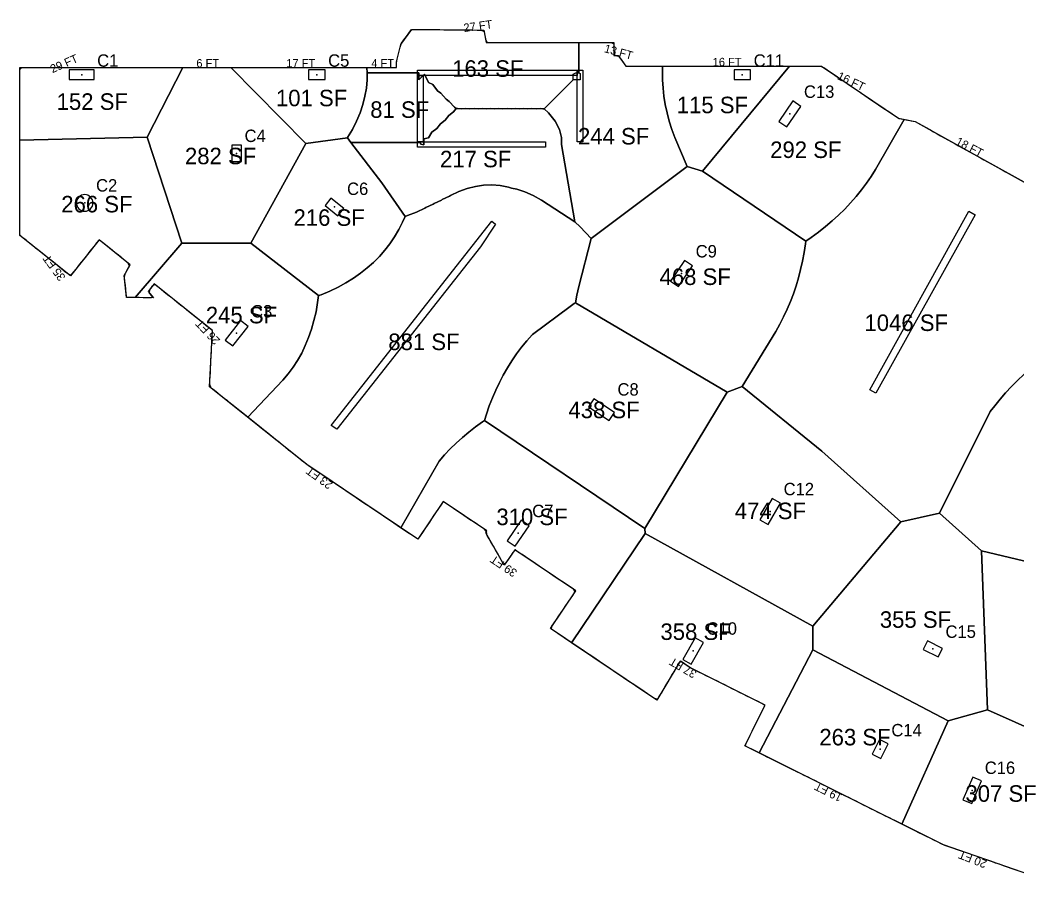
# Model space of a CAD drawing. Header units: metres. Extents: x 3272 to 9634, y 5311 to 56288.
# Drawn here: x 3292 to 4740, y 38369 to 39634 of the extents above; entities that cross this region are included whole.
import ezdxf
from ezdxf.enums import TextEntityAlignment as Align

# ---------------------------------------------------------------- set-up
doc = ezdxf.new("R2010")
doc.units = ezdxf.units.M
for name, color, linetype in [('BOUNDARY', 5, 'Continuous'), ('COL-LABEL', 2, 'Continuous'), ('COLS', 2, 'Continuous'), ('FLOOR_4_AREA_LABELS', 3, 'Continuous'), ('FLOOR_4_BOUNDARY', 5, 'Continuous'), ('FLOOR_4_COLUMNS', 7, 'Continuous'), ('FLOOR_4_FASCADE_COLUMNS', 30, 'Continuous'), ('FLOOR_4_FASCADE_WALLS', 4, 'Continuous'), ('FLOOR_4_LARGE_TRIBUTARY', 6, 'Continuous'), ('FLOOR_4_TRIBUTARY_COL_10', 2, 'Continuous'), ('FLOOR_4_TRIBUTARY_COL_11', 2, 'Continuous'), ('FLOOR_4_TRIBUTARY_COL_12', 2, 'Continuous'), ('FLOOR_4_TRIBUTARY_COL_16', 2, 'Continuous'), ('FLOOR_4_TRIBUTARY_COL_23', 2, 'Continuous'), ('FLOOR_4_TRIBUTARY_COL_24', 2, 'Continuous'), ('FLOOR_4_TRIBUTARY_COL_27', 2, 'Continuous'), ('FLOOR_4_TRIBUTARY_COL_32', 2, 'Continuous'), ('FLOOR_4_TRIBUTARY_COL_66', 2, 'Continuous'), ('FLOOR_4_TRIBUTARY_COL_67', 2, 'Continuous'), ('FLOOR_4_TRIBUTARY_COL_68', 2, 'Continuous'), ('FLOOR_4_TRIBUTARY_COL_69', 2, 'Continuous'), ('FLOOR_4_TRIBUTARY_COL_7', 2, 'Continuous'), ('FLOOR_4_TRIBUTARY_COL_8', 2, 'Continuous'), ('FLOOR_4_TRIBUTARY_COL_82', 2, 'Continuous'), ('FLOOR_4_TRIBUTARY_COL_83', 2, 'Continuous'), ('FLOOR_4_TRIBUTARY_COL_84', 2, 'Continuous'), ('FLOOR_4_TRIBUTARY_COL_9', 2, 'Continuous'), ('FLOOR_4_WALL_TRIBUTARY_100', 1, 'Continuous'), ('FLOOR_4_WALL_TRIBUTARY_101', 1, 'Continuous'), ('FLOOR_4_WALL_TRIBUTARY_102', 1, 'Continuous'), ('FLOOR_4_WALL_TRIBUTARY_103', 1, 'Continuous'), ('FLOOR_4_WALL_TRIBUTARY_104', 1, 'Continuous'), ('FLOOR_4_WALL_TRIBUTARY_143', 1, 'Continuous'), ('WALL', 4, 'Continuous')]:
    doc.layers.add(name, color=color, linetype=linetype)

msp = doc.modelspace()

# ---------------------------------------------------------------- linework, layer by layer
at = {"layer": 'BOUNDARY'}
msp.add_lwpolyline([(4826.5, 38369.1), (4633, 38436.1), (4344.6, 38580), (4374.1, 38639.1), (4264.8, 38693.6), (4250.8, 38703.1), (4216.9, 38646.3), (4062.4, 38750.3), (4099.3, 38805.1), (4010.6, 38864.7), (3995.4, 38842.2), (3968.5, 38889.3), (3970.2, 38891.9), (3906.8, 38934.6), (3869.9, 38879.9), (3708.6, 38988.5), (3567.7, 39101.4), (3571.7, 39182.8), (3487.1, 39250.7), (3478.3, 39239.6), (3486.1, 39230.3), (3447.1, 39231.1), (3443.8, 39263.1), (3452.4, 39278.5), (3407.1, 39314.9), (3365.6, 39262.2), (3292.3, 39321), (3292.3, 39565.1), (3373.3, 39565.1), (3839, 39565.1), (3839, 39572.9), (3842.5, 39586.8), (3845.1, 39598.5), (3861, 39620.3), (3966, 39619.2), (3969, 39601.2), (4154.7, 39601.2), (4154.7, 39582.4), (4160.7, 39582.4), (4171.9, 39566.9), (4456.2, 39566.9), (4567.7, 39491.2), (4592, 39486.4), (4848.6, 39343.9)], dxfattribs=at)
at = {"layer": 'COLS'}
for points in [[(3363.9, 39561.5), (3363.9, 39547.5), (3399.9, 39547.5), (3399.9, 39561.5)], [(3735.2, 39547.5), (3735.2, 39561.5), (3711.2, 39561.5), (3711.2, 39547.5)], [(4353, 39547.5), (4353, 39561.5), (4329, 39561.5), (4329, 39547.5)], [(4394.2, 39486.5), (4405.8, 39478.6), (4426, 39508.4), (4414.4, 39516.3)], [(3599.9, 39428.2), (3613.9, 39428.2), (3613.9, 39452.2), (3599.9, 39452.2)], [(3398.3, 39368.3), (3398.1, 39370.6), (3397.4, 39372.9), (3396.3, 39374.9), (3394.8, 39376.8), (3393, 39378.2), (3390.9, 39379.4), (3388.7, 39380), (3386.3, 39380.3), (3384, 39380), (3381.7, 39379.4), (3379.7, 39378.2), (3377.8, 39376.8), (3376.4, 39374.9), (3375.2, 39372.9), (3374.6, 39370.6), (3374.3, 39368.3), (3374.6, 39365.9), (3375.2, 39363.7), (3376.4, 39361.6), (3377.8, 39359.8), (3379.7, 39358.3), (3381.7, 39357.2), (3384, 39356.5), (3386.3, 39356.3), (3388.7, 39356.5), (3390.9, 39357.2), (3393, 39358.3), (3394.8, 39359.8), (3396.3, 39361.6), (3397.4, 39363.7), (3398.1, 39365.9)], [(3754, 39349.4), (3762.7, 39360.4), (3743.8, 39375.3), (3735.2, 39364.3)], [(4237, 39254.8), (4248.6, 39247), (4268.8, 39276.8), (4257.2, 39284.6)], [(3590.2, 39169.2), (3601.2, 39160.6), (3623.4, 39188.9), (3612.4, 39197.5)], [(4147.5, 39052.3), (4155.3, 39063.9), (4125.5, 39084), (4117.6, 39072.4)], [(4366.5, 38908.1), (4378.7, 38901.1), (4396.5, 38932.4), (4384.4, 38939.3)], [(3999.8, 38877.6), (4011.4, 38869.8), (4031.5, 38899.6), (4019.9, 38907.5)], [(4254.6, 38705.5), (4266.8, 38698.6), (4284.6, 38729.8), (4272.4, 38736.8)], [(4625.2, 38709), (4631.5, 38721.5), (4610, 38732.2), (4603.7, 38719.7)], [(4552.9, 38582.9), (4540.4, 38589.2), (4529.7, 38567.7), (4542.2, 38561.5)], [(4661.4, 38501.6), (4674.2, 38496), (4688.5, 38529.1), (4675.6, 38534.6)]]:
    msp.add_lwpolyline(points, close=True, dxfattribs=at)
at = {"layer": 'FLOOR_4_BOUNDARY'}
msp.add_lwpolyline([(4826.5, 38369.1), (4633, 38436.1), (4344.6, 38580), (4374.1, 38639.1), (4264.8, 38693.6), (4250.8, 38703.1), (4216.9, 38646.3), (4062.4, 38750.3), (4099.3, 38805.1), (4010.6, 38864.7), (3995.4, 38842.2), (3968.5, 38889.3), (3970.2, 38891.9), (3906.8, 38934.6), (3869.9, 38879.9), (3708.6, 38988.5), (3567.7, 39101.4), (3571.7, 39182.8), (3487.1, 39250.7), (3478.3, 39239.6), (3486.1, 39230.3), (3447.1, 39231.1), (3443.8, 39263.1), (3452.4, 39278.5), (3407.1, 39314.9), (3365.6, 39262.2), (3292.3, 39321), (3292.3, 39565.1), (3373.3, 39565.1), (3839, 39565.1), (3839, 39565.1), (3839, 39572.9), (3842.5, 39586.8), (3845.1, 39598.5), (3861, 39620.3), (3966, 39619.2), (3969, 39601.2), (4154.7, 39601.2), (4154.7, 39582.4), (4160.7, 39582.4), (4171.9, 39566.9), (4456.2, 39566.9), (4567.7, 39491.2), (4592, 39486.4), (4848.6, 39343.9)], dxfattribs=at)
at = {"layer": 'FLOOR_4_COLUMNS'}
for p in [(3381.9, 39554.5), (3723.2, 39554.5), (4341, 39554.5), (4410.1, 39497.4), (3606.9, 39440.2), (3386.3, 39368.3), (3748.9, 39362.4), (4252.9, 39265.8), (3606.8, 39179), (4136.5, 39068.1), (4381.5, 38920.2), (4015.7, 38888.6), (4269.6, 38717.7), (4617.6, 38720.6), (4541.3, 38575.3), (4674.9, 38515.3)]:
    msp.add_point(p, dxfattribs=at)
at = {"layer": 'FLOOR_4_FASCADE_COLUMNS'}
for points in [[(3292.3, 39459.8), (3292.3, 39465.8), (3292.3, 39471.8), (3292.3, 39477.8), (3292.3, 39483.8), (3292.3, 39489.8), (3292.3, 39495.8), (3292.3, 39501.8), (3292.3, 39507.8), (3292.3, 39513.8), (3292.3, 39519.8), (3292.3, 39525.8), (3292.3, 39531.8), (3292.3, 39537.8), (3292.3, 39543.8), (3292.3, 39549.8), (3292.3, 39555.8), (3292.3, 39561.8), (3294.9, 39565.1), (3300.9, 39565.1), (3306.9, 39565.1), (3312.9, 39565.1), (3318.9, 39565.1), (3324.9, 39565.1), (3330.9, 39565.1), (3336.9, 39565.1), (3342.9, 39565.1), (3348.9, 39565.1), (3354.9, 39565.1), (3360.9, 39565.1), (3366.9, 39565.1), (3372.9, 39565.1), (3378.9, 39565.1), (3384.9, 39565.1), (3390.9, 39565.1), (3396.9, 39565.1), (3402.9, 39565.1), (3408.9, 39565.1), (3414.9, 39565.1), (3420.9, 39565.1), (3426.9, 39565.1), (3432.9, 39565.1), (3438.9, 39565.1), (3444.9, 39565.1), (3450.9, 39565.1), (3456.9, 39565.1), (3462.9, 39565.1), (3468.9, 39565.1), (3474.9, 39565.1), (3480.9, 39565.1), (3486.9, 39565.1), (3492.9, 39565.1), (3498.9, 39565.1), (3504.9, 39565.1), (3510.9, 39565.1), (3516.9, 39565.1), (3522.9, 39565.1), (3528.9, 39565.1)], [(3528.9, 39565.1), (3534.9, 39565.1), (3540.9, 39565.1), (3546.9, 39565.1), (3552.9, 39565.1), (3558.9, 39565.1), (3564.9, 39565.1), (3570.9, 39565.1), (3576.9, 39565.1), (3582.9, 39565.1), (3588.9, 39565.1), (3594.9, 39565.1), (3600.9, 39565.1)], [(3600.9, 39565.1), (3606.9, 39565.1), (3612.9, 39565.1), (3618.9, 39565.1), (3624.9, 39565.1), (3630.9, 39565.1), (3636.9, 39565.1), (3642.9, 39565.1), (3648.9, 39565.1), (3654.9, 39565.1), (3660.9, 39565.1), (3666.9, 39565.1), (3672.9, 39565.1), (3678.9, 39565.1), (3684.9, 39565.1), (3690.9, 39565.1), (3696.9, 39565.1), (3702.9, 39565.1), (3708.9, 39565.1), (3714.9, 39565.1), (3720.9, 39565.1), (3726.9, 39565.1), (3732.9, 39565.1), (3738.9, 39565.1), (3744.9, 39565.1), (3750.9, 39565.1), (3756.9, 39565.1), (3762.9, 39565.1), (3768.9, 39565.1), (3774.9, 39565.1), (3780.9, 39565.1), (3786.9, 39565.1), (3792.9, 39565.1), (3798.9, 39565.1)], [(4226, 39566.9), (4232, 39566.9), (4238, 39566.9), (4244, 39566.9), (4250, 39566.9), (4256, 39566.9), (4262, 39566.9), (4268, 39566.9), (4274, 39566.9), (4280, 39566.9), (4286, 39566.9), (4292, 39566.9), (4298, 39566.9), (4304, 39566.9), (4310, 39566.9), (4316, 39566.9), (4322, 39566.9), (4328, 39566.9), (4334, 39566.9), (4340, 39566.9), (4346, 39566.9), (4352, 39566.9), (4358, 39566.9), (4364, 39566.9), (4370, 39566.9), (4376, 39566.9), (4382, 39566.9), (4388, 39566.9), (4394, 39566.9), (4400, 39566.9), (4406, 39566.9), (4412, 39566.9)], [(4412, 39566.9), (4418, 39566.9), (4424, 39566.9), (4430, 39566.9), (4436, 39566.9), (4442, 39566.9), (4448, 39566.9), (4454, 39566.9), (4459.3, 39564.8), (4464.3, 39561.4), (4469.2, 39558.1), (4474.2, 39554.7), (4479.2, 39551.3), (4484.1, 39547.9), (4489.1, 39544.6), (4494.1, 39541.2), (4499, 39537.8), (4504, 39534.5), (4509, 39531.1), (4513.9, 39527.7), (4518.9, 39524.4), (4523.9, 39521), (4528.8, 39517.6), (4533.8, 39514.3), (4538.8, 39510.9), (4543.7, 39507.5), (4548.7, 39504.1), (4553.6, 39500.8), (4558.6, 39497.4), (4563.6, 39494), (4568.7, 39491), (4574.6, 39489.9)], [(3459.4, 39230.9), (3453.4, 39231), (3447.5, 39231.1), (3446.5, 39236.8), (3445.9, 39242.7), (3445.3, 39248.7), (3444.6, 39254.7), (3444, 39260.6), (3445.5, 39266.2), (3448.4, 39271.4), (3451.3, 39276.6), (3449.4, 39280.9), (3444.7, 39284.7), (3440.1, 39288.4), (3435.4, 39292.2), (3430.7, 39295.9), (3426, 39299.7), (3421.3, 39303.4), (3416.7, 39307.2), (3412, 39310.9), (3407.3, 39314.7), (3403.5, 39310.4), (3399.8, 39305.7), (3396.1, 39301), (3392.4, 39296.2), (3388.7, 39291.5), (3385, 39286.8), (3381.3, 39282.1), (3377.5, 39277.4), (3373.8, 39272.7), (3370.1, 39268), (3366.4, 39263.3), (3361.9, 39265.2), (3357.2, 39268.9), (3352.6, 39272.7), (3347.9, 39276.4), (3343.2, 39280.2), (3338.5, 39284), (3333.8, 39287.7), (3329.2, 39291.5), (3324.5, 39295.2), (3319.8, 39299), (3315.1, 39302.7), (3310.4, 39306.5), (3305.8, 39310.2), (3301.1, 39314), (3296.4, 39317.7), (3292.3, 39321.8), (3292.3, 39327.8), (3292.3, 39333.8), (3292.3, 39339.8), (3292.3, 39345.8), (3292.3, 39351.8), (3292.3, 39357.8), (3292.3, 39363.8), (3292.3, 39369.8), (3292.3, 39375.8), (3292.3, 39381.8), (3292.3, 39387.8), (3292.3, 39393.8), (3292.3, 39399.8), (3292.3, 39405.8), (3292.3, 39411.8), (3292.3, 39417.8), (3292.3, 39423.8), (3292.3, 39429.8), (3292.3, 39435.8), (3292.3, 39441.8), (3292.3, 39447.8), (3292.3, 39453.8), (3292.3, 39459.8)], [(3621.6, 39058.2), (3616.9, 39062), (3612.2, 39065.7), (3607.5, 39069.5), (3602.9, 39073.2), (3598.2, 39077), (3593.5, 39080.8), (3588.8, 39084.5), (3584.1, 39088.3), (3579.5, 39092), (3574.8, 39095.8), (3570.1, 39099.5), (3567.8, 39104.4), (3568.1, 39110.4), (3568.4, 39116.4), (3568.7, 39122.3), (3569, 39128.3), (3569.3, 39134.3), (3569.6, 39140.3), (3569.9, 39146.3), (3570.2, 39152.3), (3570.5, 39158.3), (3570.8, 39164.3), (3571.1, 39170.3), (3571.4, 39176.3), (3571.7, 39182.3), (3567.5, 39186.2), (3562.8, 39190), (3558.1, 39193.7), (3553.4, 39197.5), (3548.7, 39201.2), (3544.1, 39205), (3539.4, 39208.8), (3534.7, 39212.5), (3530, 39216.3), (3525.3, 39220), (3520.7, 39223.8), (3516, 39227.5), (3511.3, 39231.3), (3506.6, 39235), (3501.9, 39238.8), (3497.3, 39242.5), (3492.6, 39246.3), (3487.9, 39250), (3484, 39246.8), (3480.3, 39242.1), (3480.1, 39237.4), (3484, 39232.9), (3483.4, 39230.4), (3477.4, 39230.5), (3471.4, 39230.6), (3465.4, 39230.7), (3459.4, 39230.9)], [(4093.9, 38729.1), (4088.9, 38732.5), (4084, 38735.8), (4079, 38739.2), (4074, 38742.5), (4069, 38745.9), (4064.1, 38749.2), (4064.6, 38753.6), (4068, 38758.6), (4071.3, 38763.6), (4074.7, 38768.6), (4078, 38773.6), (4081.4, 38778.5), (4084.7, 38783.5), (4088.1, 38788.5), (4091.4, 38793.5), (4094.8, 38798.4), (4098.1, 38803.4), (4095.9, 38807.3), (4091, 38810.7), (4086, 38814), (4081, 38817.4), (4076, 38820.7), (4071, 38824.1), (4066.1, 38827.4), (4061.1, 38830.8), (4056.1, 38834.1), (4051.1, 38837.5), (4046.2, 38840.8), (4041.2, 38844.2), (4036.2, 38847.5), (4031.2, 38850.9), (4026.2, 38854.2), (4021.3, 38857.6), (4016.3, 38860.9), (4011.3, 38864.3), (4007.7, 38860.5), (4004.4, 38855.5), (4001, 38850.5), (3997.7, 38845.5), (3994.4, 38843.8), (3991.5, 38849), (3988.5, 38854.2), (3985.5, 38859.5), (3982.5, 38864.7), (3979.6, 38869.9), (3976.6, 38875.1), (3973.6, 38880.3), (3970.7, 38885.5), (3969.4, 38890.7), (3966.5, 38894.4), (3961.5, 38897.8), (3956.6, 38901.1), (3951.6, 38904.5), (3946.6, 38907.8), (3941.6, 38911.2), (3936.6, 38914.5), (3931.7, 38917.9), (3926.7, 38921.2), (3921.7, 38924.6), (3916.7, 38927.9), (3911.8, 38931.3), (3906.8, 38934.6), (3903.4, 38929.6), (3900.1, 38924.6), (3896.7, 38919.6), (3893.4, 38914.7), (3890, 38909.7), (3886.7, 38904.7), (3883.3, 38899.7), (3880, 38894.8), (3876.6, 38889.8), (3873.3, 38884.8), (3869.9, 38879.9), (3864.9, 38883.2), (3860, 38886.6), (3855, 38889.9), (3850, 38893.3), (3845, 38896.6)], [(4366.6, 38569.1), (4361.2, 38571.7), (4355.9, 38574.4), (4350.5, 38577.1), (4345.1, 38579.8), (4347.1, 38584.9), (4349.8, 38590.3), (4352.4, 38595.6), (4355.1, 38601), (4357.8, 38606.4), (4360.5, 38611.7), (4363.2, 38617.1), (4365.8, 38622.5), (4368.5, 38627.8), (4371.2, 38633.2), (4373.9, 38638.6), (4369.2, 38641.5), (4363.9, 38644.2), (4358.5, 38646.9), (4353.1, 38649.6), (4347.8, 38652.2), (4342.4, 38654.9), (4337, 38657.6), (4331.7, 38660.3), (4326.3, 38662.9), (4320.9, 38665.6), (4315.6, 38668.3), (4310.2, 38671), (4304.8, 38673.7), (4299.5, 38676.3), (4294.1, 38679), (4288.7, 38681.7), (4283.3, 38684.4), (4278, 38687.1), (4272.6, 38689.7), (4267.2, 38692.4), (4262.1, 38695.5), (4257.1, 38698.8), (4252.1, 38702.2), (4248.5, 38699.3), (4245.5, 38694.2), (4242.4, 38689), (4239.3, 38683.9), (4236.2, 38678.7), (4233.2, 38673.6), (4230.1, 38668.4), (4227, 38663.2), (4224, 38658.1), (4220.9, 38652.9), (4217.8, 38647.8), (4213.4, 38648.7), (4208.4, 38652), (4203.4, 38655.4), (4198.4, 38658.7), (4193.5, 38662.1), (4188.5, 38665.4), (4183.5, 38668.8), (4178.5, 38672.1), (4173.6, 38675.5), (4168.6, 38678.8), (4163.6, 38682.2), (4158.6, 38685.5), (4153.6, 38688.9), (4148.7, 38692.2), (4143.7, 38695.6), (4138.7, 38698.9), (4133.7, 38702.3), (4128.8, 38705.6), (4123.8, 38709), (4118.8, 38712.4), (4113.8, 38715.7), (4108.8, 38719.1), (4103.9, 38722.4), (4098.9, 38725.8), (4093.9, 38729.1)], [(4570.6, 38467.2), (4565.2, 38469.9), (4559.9, 38472.6), (4554.5, 38475.3), (4549.1, 38478), (4543.8, 38480.6), (4538.4, 38483.3), (4533, 38486), (4527.7, 38488.7), (4522.3, 38491.4), (4516.9, 38494), (4511.6, 38496.7), (4506.2, 38499.4), (4500.8, 38502.1), (4495.5, 38504.8), (4490.1, 38507.4), (4484.7, 38510.1), (4479.3, 38512.8), (4474, 38515.5), (4468.6, 38518.2), (4463.2, 38520.8), (4457.9, 38523.5), (4452.5, 38526.2), (4447.1, 38528.9), (4441.8, 38531.5), (4436.4, 38534.2), (4431, 38536.9), (4425.7, 38539.6), (4420.3, 38542.3), (4414.9, 38544.9), (4409.6, 38547.6), (4404.2, 38550.3), (4398.8, 38553), (4393.5, 38555.7), (4388.1, 38558.3), (4382.7, 38561), (4377.3, 38563.7), (4372, 38566.4), (4366.6, 38569.1)], [(4742.9, 38398), (4737.2, 38400), (4731.5, 38402), (4725.9, 38403.9), (4720.2, 38405.9), (4714.5, 38407.9), (4708.8, 38409.8), (4703.2, 38411.8), (4697.5, 38413.8), (4691.8, 38415.7), (4686.2, 38417.7), (4680.5, 38419.6), (4674.8, 38421.6), (4669.2, 38423.6), (4663.5, 38425.5), (4657.8, 38427.5), (4652.2, 38429.5), (4646.5, 38431.4), (4640.8, 38433.4), (4635.1, 38435.4), (4629.7, 38437.8), (4624.3, 38440.4), (4618.9, 38443.1), (4613.6, 38445.8), (4608.2, 38448.5), (4602.8, 38451.2), (4597.5, 38453.8), (4592.1, 38456.5), (4586.7, 38459.2), (4581.3, 38461.9), (4576, 38464.6), (4570.6, 38467.2)]]:
    msp.add_lwpolyline(points, dxfattribs=at)
at = {"layer": 'FLOOR_4_FASCADE_WALLS'}
for points in [[(3839, 39565.1), (3839, 39571.1), (3840, 39577), (3841.5, 39582.8), (3842.9, 39588.6), (3844.2, 39594.5), (3846.2, 39600), (3849.8, 39604.9), (3853.3, 39609.7), (3856.8, 39614.6), (3860.4, 39619.4), (3865.9, 39620.2), (3871.9, 39620.2), (3877.9, 39620.1), (3883.9, 39620), (3889.9, 39620), (3895.9, 39619.9), (3901.9, 39619.9), (3907.9, 39619.8), (3913.9, 39619.7), (3919.9, 39619.7), (3925.9, 39619.6), (3931.9, 39619.6), (3937.9, 39619.5), (3943.9, 39619.4), (3949.9, 39619.4), (3955.9, 39619.3), (3961.9, 39619.2), (3966.3, 39617.3), (3967.3, 39611.4), (3968.3, 39605.4), (3970.7, 39601.2), (3976.7, 39601.2), (3982.7, 39601.2), (3988.7, 39601.2), (3994.7, 39601.2), (4000.7, 39601.2), (4006.7, 39601.2), (4012.7, 39601.2), (4018.7, 39601.2), (4024.7, 39601.2), (4030.7, 39601.2), (4036.7, 39601.2), (4042.7, 39601.2), (4048.7, 39601.2), (4054.7, 39601.2), (4060.7, 39601.2), (4066.7, 39601.2), (4072.7, 39601.2), (4078.7, 39601.2), (4084.7, 39601.2), (4090.7, 39601.2), (4096.7, 39601.2), (4102.7, 39601.2)], [(4102.7, 39601.2), (4108.7, 39601.2), (4114.7, 39601.2), (4120.7, 39601.2), (4126.7, 39601.2), (4132.7, 39601.2), (4138.7, 39601.2), (4144.7, 39601.2), (4150.7, 39601.2), (4154.7, 39599.3), (4154.7, 39593.3), (4154.7, 39587.3), (4155.9, 39582.4), (4161.4, 39581.4), (4164.9, 39576.6), (4168.4, 39571.7), (4172, 39566.9), (4178, 39566.9), (4184, 39566.9), (4190, 39566.9), (4196, 39566.9), (4202, 39566.9), (4208, 39566.9), (4214, 39566.9), (4220, 39566.9), (4226, 39566.9)], [(3798.9, 39565.1), (3804.9, 39565.1), (3810.9, 39565.1), (3816.9, 39565.1), (3822.9, 39565.1), (3828.9, 39565.1), (3834.9, 39565.1), (3839, 39565.1)], [(4574.6, 39489.9), (4580.5, 39488.7), (4586.4, 39487.5), (4592.2, 39486.3), (4597.5, 39483.4), (4602.7, 39480.5), (4607.9, 39477.6), (4613.2, 39474.7), (4618.4, 39471.7), (4623.7, 39468.8), (4628.9, 39465.9), (4634.2, 39463), (4639.4, 39460.1), (4644.7, 39457.2), (4649.9, 39454.3), (4655.1, 39451.3), (4660.4, 39448.4), (4665.6, 39445.5), (4670.9, 39442.6), (4676.1, 39439.7), (4681.4, 39436.8), (4686.6, 39433.9), (4691.9, 39430.9), (4697.1, 39428), (4702.4, 39425.1), (4707.6, 39422.2), (4712.8, 39419.3), (4718.1, 39416.4), (4723.3, 39413.5), (4728.6, 39410.6), (4733.8, 39407.6), (4739.1, 39404.7), (4744.3, 39401.8)], [(3845, 38896.6), (3840.1, 38900), (3835.1, 38903.3), (3830.1, 38906.7), (3825.1, 38910), (3820.1, 38913.4), (3815.2, 38916.7), (3810.2, 38920.1), (3805.2, 38923.4), (3800.2, 38926.8), (3795.3, 38930.1), (3790.3, 38933.5), (3785.3, 38936.8), (3780.3, 38940.2), (3775.4, 38943.5), (3770.4, 38946.9), (3765.4, 38950.2), (3760.4, 38953.6), (3755.4, 38956.9), (3750.5, 38960.3), (3745.5, 38963.6), (3740.5, 38967), (3735.5, 38970.3), (3730.6, 38973.7), (3725.6, 38977), (3720.6, 38980.4), (3715.6, 38983.7), (3710.6, 38987.1), (3705.8, 38990.7), (3701.2, 38994.4), (3696.5, 38998.2), (3691.8, 39001.9), (3687.1, 39005.7), (3682.4, 39009.4), (3677.8, 39013.2), (3673.1, 39016.9), (3668.4, 39020.7), (3663.7, 39024.5), (3659, 39028.2), (3654.4, 39032), (3649.7, 39035.7), (3645, 39039.5), (3640.3, 39043.2), (3635.6, 39047), (3630.9, 39050.7), (3626.3, 39054.5), (3621.6, 39058.2)]]:
    msp.add_lwpolyline(points, dxfattribs=at)
at = {"layer": 'FLOOR_4_LARGE_TRIBUTARY'}
for points in [[(3939.5, 39505.3), (3933.5, 39504.9), (3927.5, 39505.3), (3925.4, 39505.2), (3923.1, 39507.1), (3915.5, 39515.5), (3911, 39519.1), (3903.5, 39527.7), (3898.7, 39531.1), (3891.5, 39540.1), (3885.5, 39543.1), (3879.5, 39555.1), (3879.5, 39555.1), (3871.5, 39547.1), (3871.5, 39547.1), (3871.5, 39557.1), (3796.4, 39557.1), (3796, 39565.1), (3839, 39565.1), (3839, 39572.9), (3842.5, 39586.8), (3845.1, 39598.5), (3861, 39620.3), (3875.5, 39620.1), (3887.5, 39620), (3899.5, 39619.9), (3911.5, 39619.8), (3923.5, 39619.6), (3935.5, 39619.5), (3947.5, 39619.4), (3959.5, 39619.3), (3966, 39619.2), (3969, 39601.2), (3971.5, 39601.2), (3983.5, 39601.2), (3995.5, 39601.2), (4007.5, 39601.2), (4019.5, 39601.2), (4031.5, 39601.2), (4043.5, 39601.2), (4055.5, 39601.2), (4067.5, 39601.2), (4079.5, 39601.2), (4091.5, 39601.2), (4099.5, 39601.2), (4103.5, 39601.2), (4103.5, 39557.1), (4105.5, 39556.1), (4105.5, 39547.1), (4095.5, 39547.1), (4083.5, 39535.1), (4071.5, 39523.1), (4059.5, 39511.1), (4053.5, 39505.1), (4051.5, 39505.1), (4047.5, 39505.3), (4041.5, 39504.9), (4035.5, 39505.3), (4029.5, 39504.9), (4023.5, 39505.3), (4017.5, 39504.9), (4011.5, 39505.3), (4005.5, 39504.9), (3999.5, 39505.3), (3993.5, 39504.9), (3987.5, 39505.3), (3981.5, 39504.9), (3975.5, 39505.3), (3969.5, 39504.9), (3963.5, 39505.3), (3957.5, 39504.9), (3951.5, 39505.3), (3945.5, 39504.9), (3939.5, 39505.3)], [(4069.1, 39487.1), (4059.7, 39499.1), (4053.5, 39505.1), (4059.5, 39511.1), (4071.5, 39523.1), (4083.5, 39535.1), (4095.5, 39547.1), (4095.5, 39555.1), (4099.5, 39557.1), (4103.5, 39557.1), (4103.5, 39601.2), (4154.7, 39601.2), (4154.7, 39582.4), (4158.1, 39582.4), (4160.7, 39582.4), (4171.9, 39566.9), (4225.2, 39566.9), (4225.3, 39547.1), (4226, 39535.1), (4227.3, 39523.1), (4229.2, 39511.1), (4231.8, 39499.1), (4235, 39487.1), (4238.8, 39475.1), (4243.2, 39463.1), (4260.9, 39421.2), (4121.5, 39316.8), (4105.5, 39333.6), (4098, 39341), (4078.5, 39453.1), (4078.5, 39463.1), (4075.4, 39475.1), (4069.1, 39487.1)], [(3477.2, 39463.6), (3292.3, 39459.2), (3292.3, 39565.1), (3373.3, 39565.1), (3528.8, 39565.1), (3477.2, 39463.6)], [(3627.6, 39309.6), (3527.5, 39309.7), (3477.2, 39463.6), (3528.8, 39565.1), (3598.5, 39565.1), (3707.1, 39454.5), (3627.6, 39309.6)], [(3796.4, 39557.1), (3796.3, 39547.1), (3795.2, 39535.1), (3793.1, 39523.1), (3790, 39511.1), (3786, 39499.1), (3780.9, 39487.1), (3774.9, 39475.1), (3767.9, 39463.1), (3767.6, 39462.7), (3707.1, 39454.5), (3598.5, 39565.1), (3796, 39565.1), (3796.4, 39557.1)], [(4283.3, 39414.3), (4260.9, 39421.2), (4243.2, 39463.1), (4238.8, 39475.1), (4235, 39487.1), (4231.8, 39499.1), (4229.2, 39511.1), (4227.3, 39523.1), (4226, 39535.1), (4225.3, 39547.1), (4225.2, 39566.9), (4409.4, 39566.9), (4283.3, 39414.3)], [(4283.3, 39414.3), (4409.4, 39566.9), (4456.2, 39566.9), (4567.7, 39491.2), (4576.1, 39489.6), (4534.5, 39417), (4528.1, 39406.8), (4521.3, 39396.8), (4514.1, 39387.1), (4506.4, 39377.7), (4498.3, 39368.4), (4489.8, 39359.4), (4480.9, 39350.7), (4471.5, 39342.2), (4461.7, 39333.9), (4451.5, 39325.8), (4440.8, 39318), (4433.1, 39312.7), (4283.3, 39414.3)], [(3786, 39499.1), (3790, 39511.1), (3793.1, 39523.1), (3795.2, 39535.1), (3796.3, 39547.1), (3796.4, 39557.1), (3871.5, 39557.1), (3871.5, 39547.1), (3871.5, 39547.1), (3879.5, 39555.1), (3879.5, 39555.1), (3885.5, 39543.1), (3891.5, 39540.1), (3898.7, 39531.1), (3903.5, 39527.7), (3911, 39519.1), (3915.5, 39515.5), (3923.1, 39507.1), (3925.4, 39505.2), (3921.5, 39500.7), (3915, 39495.1), (3909.5, 39488.6), (3902.8, 39483.1), (3897.5, 39476.2), (3890.2, 39471.1), (3885.5, 39462.9), (3878.5, 39461.1), (3878.5, 39452.6), (3874.1, 39453.7), (3873.5, 39456.1), (3772.8, 39456.1), (3767.6, 39462.7), (3767.9, 39463.1), (3774.9, 39475.1), (3780.9, 39487.1), (3786, 39499.1)], [(3953.5, 39392.1), (3941.5, 39389.1), (3929.5, 39384.7), (3917.5, 39379), (3916.1, 39378.2), (3905.5, 39373.2), (3904.1, 39372.4), (3893.5, 39367.4), (3892.1, 39366.6), (3881.5, 39361.5), (3880.1, 39360.8), (3868, 39355), (3855.1, 39349.9), (3851.4, 39348.6), (3817.9, 39397.5), (3772.8, 39456.1), (3873.5, 39456.1), (3874.1, 39453.7), (3878.5, 39452.6), (3878.5, 39461.1), (3885.5, 39462.9), (3890.2, 39471.1), (3897.5, 39476.2), (3902.8, 39483.1), (3909.5, 39488.6), (3915, 39495.1), (3921.5, 39500.7), (3925.4, 39505.2), (3927.5, 39505.3), (3933.5, 39504.9), (3939.5, 39505.3), (3945.5, 39504.9), (3951.5, 39505.3), (3957.5, 39504.9), (3963.5, 39505.3), (3969.5, 39504.9), (3975.5, 39505.3), (3981.5, 39504.9), (3987.5, 39505.3), (3993.5, 39504.9), (3999.5, 39505.3), (4005.5, 39504.9), (4011.5, 39505.3), (4017.5, 39504.9), (4023.5, 39505.3), (4029.5, 39504.9), (4035.5, 39505.3), (4041.5, 39504.9), (4047.5, 39505.3), (4051.5, 39505.1), (4053.5, 39505.1), (4059.7, 39499.1), (4069.1, 39487.1), (4075.4, 39475.1), (4078.5, 39463.1), (4078.5, 39453.1), (4098, 39341), (4049.5, 39372.5), (4037.5, 39379), (4025.5, 39384.2), (4013.5, 39388.2), (4006.1, 39389.9), (4001.5, 39391.2), (3989.5, 39393.4), (3977.5, 39394.3), (3965.5, 39393.9), (3953.5, 39392.1)], [(3477.2, 39463.6), (3527.5, 39309.7), (3459.8, 39230.8), (3447.1, 39231.1), (3443.8, 39263.1), (3452.4, 39278.5), (3407.1, 39314.9), (3365.6, 39262.2), (3292.3, 39321), (3292.3, 39459.2), (3477.2, 39463.6)], [(3707.1, 39454.5), (3767.6, 39462.7), (3772.8, 39456.1), (3817.9, 39397.5), (3851.4, 39348.6), (3847.8, 39340.4), (3842.2, 39329.5), (3836.1, 39319.1), (3829.3, 39309.1), (3822, 39299.6), (3814.1, 39290.6), (3805.6, 39282), (3796.5, 39273.9), (3786.8, 39266.2), (3776.5, 39259), (3765.6, 39252.3), (3754.2, 39246.1), (3742.2, 39240.3), (3729.5, 39234.9), (3725.8, 39233.6), (3627.6, 39309.6), (3707.1, 39454.5)], [(4100.7, 39234.1), (4103.5, 39246.7), (4121.5, 39316.8), (4260.9, 39421.2), (4283.3, 39414.3), (4433.1, 39312.7), (4432.6, 39308.9), (4430.7, 39296.2), (4428.3, 39283.8), (4425.6, 39271.6), (4422.5, 39259.6), (4419, 39247.8), (4415.1, 39236.2), (4410.8, 39224.9), (4406.1, 39213.8), (4401, 39202.9), (4395.6, 39192.2), (4389.7, 39181.7), (4341, 39101.9), (4319.1, 39093.7), (4098.9, 39223.4), (4100.7, 39234.1)], [(3711.4, 39172.9), (3715.6, 39184.8), (3719.1, 39197.3), (3722.1, 39210.2), (3724.5, 39223.6), (3725.8, 39233.6), (3729.5, 39234.9), (3742.2, 39240.3), (3754.2, 39246.1), (3765.6, 39252.3), (3776.5, 39259), (3786.8, 39266.2), (3796.5, 39273.9), (3805.6, 39282), (3814.1, 39290.6), (3822, 39299.6), (3829.3, 39309.1), (3836.1, 39319.1), (3842.2, 39329.5), (3847.8, 39340.4), (3851.4, 39348.6), (3855.1, 39349.9), (3868, 39355), (3880.1, 39360.8), (3881.5, 39361.5), (3892.1, 39366.6), (3893.5, 39367.4), (3904.1, 39372.4), (3905.5, 39373.2), (3916.1, 39378.2), (3917.5, 39379), (3929.5, 39384.7), (3941.5, 39389.1), (3953.5, 39392.1), (3965.5, 39393.9), (3977.5, 39394.3), (3989.5, 39393.4), (4001.5, 39391.2), (4006.1, 39389.9), (4013.5, 39388.2), (4025.5, 39384.2), (4037.5, 39379), (4049.5, 39372.5), (4098, 39341), (4105.5, 39333.6), (4121.5, 39316.8), (4103.5, 39246.7), (4100.7, 39234.1), (4098.9, 39223.4), (4097, 39222.1), (4091.2, 39217.9), (4036.2, 39177), (4036, 39176.9), (4028.1, 39167.9), (4020.5, 39158.6), (4013.3, 39149), (4006.4, 39139.1), (4000, 39128.9), (3993.9, 39118.4), (3988.3, 39107.6), (3983, 39096.5), (3978.1, 39085.1), (3973.6, 39073.4), (3969.4, 39061.4), (3966.6, 39052.1), (3964, 39050.3), (3953.9, 39043), (3944.1, 39035.5), (3934.7, 39027.6), (3925.7, 39019.4), (3917, 39011), (3908.7, 39002.3), (3900.8, 38993.2), (3900.7, 38993.2), (3845.2, 38896.5), (3708.6, 38988.5), (3700.3, 38995.1), (3622.9, 39057.2), (3673.9, 39110.7), (3681.7, 39119.9), (3688.8, 39129.6), (3695.3, 39139.7), (3701.3, 39150.3), (3706.6, 39161.3), (3711.4, 39172.9)], [(3527.5, 39309.7), (3627.6, 39309.6), (3725.8, 39233.6), (3724.5, 39223.6), (3722.1, 39210.2), (3719.1, 39197.3), (3715.6, 39184.8), (3711.4, 39172.9), (3706.6, 39161.3), (3701.3, 39150.3), (3695.3, 39139.7), (3688.8, 39129.6), (3681.7, 39119.9), (3673.9, 39110.7), (3622.9, 39057.2), (3567.7, 39101.4), (3571.7, 39182.8), (3487.1, 39250.7), (3478.3, 39239.6), (3486.1, 39230.3), (3459.8, 39230.8), (3527.5, 39309.7)], [(3969.4, 39061.4), (3973.6, 39073.4), (3978.1, 39085.1), (3983, 39096.5), (3988.3, 39107.6), (3993.9, 39118.4), (4000, 39128.9), (4006.4, 39139.1), (4013.3, 39149), (4020.5, 39158.6), (4028.1, 39167.9), (4036, 39176.9), (4036.2, 39177), (4091.2, 39217.9), (4097, 39222.1), (4098.9, 39223.4), (4319.1, 39093.7), (4199.4, 38895.4), (3966.6, 39052.1), (3969.4, 39061.4)], [(4707.5, 39073.8), (4715.2, 39083.2), (4723.3, 39092.4), (4731.8, 39101.5), (4740.7, 39110.3), (4749.9, 39118.9), (4759.5, 39127.2), (4762.6, 39129.7), (5004.5, 39017.2), (5008.1, 38956.1), (4948.7, 38801.2), (4688.1, 38863.2), (4627.4, 38917.7), (4701, 39065.2), (4707.5, 39073.8)], [(4319.1, 39093.7), (4341, 39101.9), (4456.5, 39007.6), (4571.2, 38905.2), (4443.3, 38753.9), (4200, 38888.3), (4199.4, 38895.4), (4319.1, 39093.7)], [(3900.8, 38993.2), (3908.7, 39002.3), (3917, 39011), (3925.7, 39019.4), (3934.7, 39027.6), (3944.1, 39035.5), (3953.9, 39043), (3964, 39050.3), (3966.6, 39052.1), (4199.4, 38895.4), (4200, 38888.3), (4093.2, 38729.6), (4062.4, 38750.3), (4099.3, 38805.1), (4010.6, 38864.7), (3995.4, 38842.2), (3968.5, 38889.3), (3970.2, 38891.9), (3906.8, 38934.6), (3869.9, 38879.9), (3845.2, 38896.5), (3900.7, 38993.2), (3900.8, 38993.2)], [(4443.3, 38753.9), (4571.2, 38905.2), (4627.4, 38917.7), (4688.1, 38863.2), (4697.2, 38632.2), (4640, 38616.2), (4443.6, 38719.3), (4443.3, 38753.9)], [(4200, 38888.3), (4443.3, 38753.9), (4443.6, 38719.3), (4365.3, 38569.7), (4344.6, 38580), (4374.1, 38639.1), (4264.8, 38693.6), (4250.8, 38703.1), (4216.9, 38646.3), (4093.2, 38729.6), (4200, 38888.3)], [(4688.1, 38863.2), (4948.7, 38801.2), (4950.8, 38793.5), (4859.2, 38566), (4853.2, 38562.3), (4697.2, 38632.2), (4688.1, 38863.2)], [(4443.6, 38719.3), (4640, 38616.2), (4572.6, 38466.2), (4365.3, 38569.7), (4443.6, 38719.3)], [(4640, 38616.2), (4697.2, 38632.2), (4853.2, 38562.3), (4790.6, 38381.5), (4633, 38436.1), (4572.6, 38466.2), (4640, 38616.2)]]:
    msp.add_lwpolyline(points, close=True, dxfattribs=at)
msp.add_lwpolyline([(4740.7, 39110.3), (4731.8, 39101.5), (4723.3, 39092.4), (4715.2, 39083.2), (4707.5, 39073.8), (4701, 39065.2), (4627.4, 38917.7), (4571.2, 38905.2), (4456.5, 39007.6), (4456.5, 39007.6), (4341, 39101.9), (4389.7, 39181.7), (4395.6, 39192.2), (4401, 39202.9), (4406.1, 39213.8), (4410.8, 39224.9), (4415.1, 39236.2), (4419, 39247.8), (4422.5, 39259.6), (4425.6, 39271.6), (4428.3, 39283.8), (4430.7, 39296.2), (4432.6, 39308.9), (4433.1, 39312.7), (4440.8, 39318), (4451.5, 39325.8), (4461.7, 39333.9), (4471.5, 39342.2), (4480.9, 39350.7), (4489.8, 39359.4), (4498.3, 39368.4), (4506.4, 39377.7), (4514.1, 39387.1), (4521.3, 39396.8), (4528.1, 39406.8), (4534.5, 39417), (4576.1, 39489.6), (4592, 39486.4), (4623.8, 39468.8), (4713.7, 39418.8), (4759.3, 39393.5)], dxfattribs=at)
at = {"layer": 'FLOOR_4_TRIBUTARY_COL_10'}
msp.add_lwpolyline([(4319.1, 39093.7), (4341, 39101.9), (4456.5, 39007.6), (4571.2, 38905.2), (4443.3, 38753.9), (4200, 38888.3), (4199.4, 38895.4), (4319.1, 39093.7)], close=True, dxfattribs=at)
at = {"layer": 'FLOOR_4_TRIBUTARY_COL_11'}
msp.add_lwpolyline([(3900.8, 38993.2), (3908.7, 39002.3), (3917, 39011), (3925.7, 39019.4), (3934.7, 39027.6), (3944.1, 39035.5), (3953.9, 39043), (3964, 39050.3), (3966.6, 39052.1), (4199.4, 38895.4), (4200, 38888.3), (4093.2, 38729.6), (4062.4, 38750.3), (4099.3, 38805.1), (4010.6, 38864.7), (3995.4, 38842.2), (3968.5, 38889.3), (3970.2, 38891.9), (3906.8, 38934.6), (3869.9, 38879.9), (3845.2, 38896.5), (3900.7, 38993.2), (3900.8, 38993.2)], close=True, dxfattribs=at)
at = {"layer": 'FLOOR_4_TRIBUTARY_COL_12'}
msp.add_lwpolyline([(3969.4, 39061.4), (3973.6, 39073.4), (3978.1, 39085.1), (3983, 39096.5), (3988.3, 39107.6), (3993.9, 39118.4), (4000, 39128.9), (4006.4, 39139.1), (4013.3, 39149), (4020.5, 39158.6), (4028.1, 39167.9), (4036, 39176.9), (4036.2, 39177), (4091.2, 39217.9), (4097, 39222.1), (4098.9, 39223.4), (4319.1, 39093.7), (4199.4, 38895.4), (3966.6, 39052.1), (3969.4, 39061.4)], close=True, dxfattribs=at)
at = {"layer": 'FLOOR_4_TRIBUTARY_COL_16'}
msp.add_lwpolyline([(4283.3, 39414.3), (4409.4, 39566.9), (4456.2, 39566.9), (4567.7, 39491.2), (4576.1, 39489.6), (4534.5, 39417), (4528.1, 39406.8), (4521.3, 39396.8), (4514.1, 39387.1), (4506.4, 39377.7), (4498.3, 39368.4), (4489.8, 39359.4), (4480.9, 39350.7), (4471.5, 39342.2), (4461.7, 39333.9), (4451.5, 39325.8), (4440.8, 39318), (4433.1, 39312.7), (4283.3, 39414.3)], close=True, dxfattribs=at)
at = {"layer": 'FLOOR_4_TRIBUTARY_COL_23'}
msp.add_lwpolyline([(4100.7, 39234.1), (4103.5, 39246.7), (4121.5, 39316.8), (4260.9, 39421.2), (4283.3, 39414.3), (4433.1, 39312.7), (4432.6, 39308.9), (4430.7, 39296.2), (4428.3, 39283.8), (4425.6, 39271.6), (4422.5, 39259.6), (4419, 39247.8), (4415.1, 39236.2), (4410.8, 39224.9), (4406.1, 39213.8), (4401, 39202.9), (4395.6, 39192.2), (4389.7, 39181.7), (4341, 39101.9), (4319.1, 39093.7), (4098.9, 39223.4), (4100.7, 39234.1)], close=True, dxfattribs=at)
at = {"layer": 'FLOOR_4_TRIBUTARY_COL_24'}
msp.add_lwpolyline([(4707.5, 39073.8), (4715.2, 39083.2), (4723.3, 39092.4), (4731.8, 39101.5), (4740.7, 39110.3), (4749.9, 39118.9), (4759.5, 39127.2), (4762.6, 39129.7), (5004.5, 39017.2), (5008.1, 38956.1), (4948.7, 38801.2), (4688.1, 38863.2), (4627.4, 38917.7), (4701, 39065.2), (4707.5, 39073.8)], close=True, dxfattribs=at)
at = {"layer": 'FLOOR_4_TRIBUTARY_COL_27'}
msp.add_lwpolyline([(3477.2, 39463.6), (3527.5, 39309.7), (3459.8, 39230.8), (3447.1, 39231.1), (3443.8, 39263.1), (3452.4, 39278.5), (3407.1, 39314.9), (3365.6, 39262.2), (3292.3, 39321), (3292.3, 39459.2), (3477.2, 39463.6)], close=True, dxfattribs=at)
at = {"layer": 'FLOOR_4_TRIBUTARY_COL_32'}
msp.add_lwpolyline([(3477.2, 39463.6), (3292.3, 39459.2), (3292.3, 39565.1), (3373.3, 39565.1), (3528.8, 39565.1), (3477.2, 39463.6)], close=True, dxfattribs=at)
at = {"layer": 'FLOOR_4_TRIBUTARY_COL_66'}
msp.add_lwpolyline([(3527.5, 39309.7), (3627.6, 39309.6), (3725.8, 39233.6), (3724.5, 39223.6), (3722.1, 39210.2), (3719.1, 39197.3), (3715.6, 39184.8), (3711.4, 39172.9), (3706.6, 39161.3), (3701.3, 39150.3), (3695.3, 39139.7), (3688.8, 39129.6), (3681.7, 39119.9), (3673.9, 39110.7), (3622.9, 39057.2), (3567.7, 39101.4), (3571.7, 39182.8), (3487.1, 39250.7), (3478.3, 39239.6), (3486.1, 39230.3), (3459.8, 39230.8), (3527.5, 39309.7)], close=True, dxfattribs=at)
at = {"layer": 'FLOOR_4_TRIBUTARY_COL_67'}
msp.add_lwpolyline([(3707.1, 39454.5), (3767.6, 39462.7), (3772.8, 39456.1), (3817.9, 39397.5), (3851.4, 39348.6), (3847.8, 39340.4), (3842.2, 39329.5), (3836.1, 39319.1), (3829.3, 39309.1), (3822, 39299.6), (3814.1, 39290.6), (3805.6, 39282), (3796.5, 39273.9), (3786.8, 39266.2), (3776.5, 39259), (3765.6, 39252.3), (3754.2, 39246.1), (3742.2, 39240.3), (3729.5, 39234.9), (3725.8, 39233.6), (3627.6, 39309.6), (3707.1, 39454.5)], close=True, dxfattribs=at)
at = {"layer": 'FLOOR_4_TRIBUTARY_COL_68'}
msp.add_lwpolyline([(3627.6, 39309.6), (3527.5, 39309.7), (3477.2, 39463.6), (3528.8, 39565.1), (3598.5, 39565.1), (3707.1, 39454.5), (3627.6, 39309.6)], close=True, dxfattribs=at)
at = {"layer": 'FLOOR_4_TRIBUTARY_COL_69'}
msp.add_lwpolyline([(3796.4, 39557.1), (3796.3, 39547.1), (3795.2, 39535.1), (3793.1, 39523.1), (3790, 39511.1), (3786, 39499.1), (3780.9, 39487.1), (3774.9, 39475.1), (3767.9, 39463.1), (3767.6, 39462.7), (3707.1, 39454.5), (3598.5, 39565.1), (3796, 39565.1), (3796.4, 39557.1)], close=True, dxfattribs=at)
at = {"layer": 'FLOOR_4_TRIBUTARY_COL_7'}
msp.add_lwpolyline([(4640, 38616.2), (4697.2, 38632.2), (4853.2, 38562.3), (4790.6, 38381.5), (4633, 38436.1), (4572.6, 38466.2), (4640, 38616.2)], close=True, dxfattribs=at)
at = {"layer": 'FLOOR_4_TRIBUTARY_COL_8'}
msp.add_lwpolyline([(4688.1, 38863.2), (4948.7, 38801.2), (4950.8, 38793.5), (4859.2, 38566), (4853.2, 38562.3), (4697.2, 38632.2), (4688.1, 38863.2)], close=True, dxfattribs=at)
at = {"layer": 'FLOOR_4_TRIBUTARY_COL_82'}
msp.add_lwpolyline([(4443.3, 38753.9), (4571.2, 38905.2), (4627.4, 38917.7), (4688.1, 38863.2), (4697.2, 38632.2), (4640, 38616.2), (4443.6, 38719.3), (4443.3, 38753.9)], close=True, dxfattribs=at)
at = {"layer": 'FLOOR_4_TRIBUTARY_COL_83'}
msp.add_lwpolyline([(4443.6, 38719.3), (4640, 38616.2), (4572.6, 38466.2), (4365.3, 38569.7), (4443.6, 38719.3)], close=True, dxfattribs=at)
at = {"layer": 'FLOOR_4_TRIBUTARY_COL_84'}
msp.add_lwpolyline([(4283.3, 39414.3), (4260.9, 39421.2), (4243.2, 39463.1), (4238.8, 39475.1), (4235, 39487.1), (4231.8, 39499.1), (4229.2, 39511.1), (4227.3, 39523.1), (4226, 39535.1), (4225.3, 39547.1), (4225.2, 39566.9), (4409.4, 39566.9), (4283.3, 39414.3)], close=True, dxfattribs=at)
at = {"layer": 'FLOOR_4_TRIBUTARY_COL_9'}
msp.add_lwpolyline([(4200, 38888.3), (4443.3, 38753.9), (4443.6, 38719.3), (4365.3, 38569.7), (4344.6, 38580), (4374.1, 38639.1), (4264.8, 38693.6), (4250.8, 38703.1), (4216.9, 38646.3), (4093.2, 38729.6), (4200, 38888.3)], close=True, dxfattribs=at)
at = {"layer": 'FLOOR_4_WALL_TRIBUTARY_100'}
msp.add_lwpolyline([(4740.7, 39110.3), (4731.8, 39101.5), (4723.3, 39092.4), (4715.2, 39083.2), (4707.5, 39073.8), (4701, 39065.2), (4627.4, 38917.7), (4571.2, 38905.2), (4456.5, 39007.6), (4456.5, 39007.6), (4341, 39101.9), (4389.7, 39181.7), (4395.6, 39192.2), (4401, 39202.9), (4406.1, 39213.8), (4410.8, 39224.9), (4415.1, 39236.2), (4419, 39247.8), (4422.5, 39259.6), (4425.6, 39271.6), (4428.3, 39283.8), (4430.7, 39296.2), (4432.6, 39308.9), (4433.1, 39312.7), (4440.8, 39318), (4451.5, 39325.8), (4461.7, 39333.9), (4471.5, 39342.2), (4480.9, 39350.7), (4489.8, 39359.4), (4498.3, 39368.4), (4506.4, 39377.7), (4514.1, 39387.1), (4521.3, 39396.8), (4528.1, 39406.8), (4534.5, 39417), (4576.1, 39489.6), (4592, 39486.4), (4623.8, 39468.8), (4713.7, 39418.8), (4759.3, 39393.5)], dxfattribs=at)
at = {"layer": 'FLOOR_4_WALL_TRIBUTARY_101'}
msp.add_lwpolyline([(3953.5, 39392.1), (3941.5, 39389.1), (3929.5, 39384.7), (3917.5, 39379), (3916.1, 39378.2), (3905.5, 39373.2), (3904.1, 39372.4), (3893.5, 39367.4), (3892.1, 39366.6), (3881.5, 39361.5), (3880.1, 39360.8), (3868, 39355), (3855.1, 39349.9), (3851.4, 39348.6), (3817.9, 39397.5), (3772.8, 39456.1), (3873.5, 39456.1), (3874.1, 39453.7), (3878.5, 39452.6), (3878.5, 39461.1), (3885.5, 39462.9), (3890.2, 39471.1), (3897.5, 39476.2), (3902.8, 39483.1), (3909.5, 39488.6), (3915, 39495.1), (3921.5, 39500.7), (3925.4, 39505.2), (3927.5, 39505.3), (3933.5, 39504.9), (3939.5, 39505.3), (3945.5, 39504.9), (3951.5, 39505.3), (3957.5, 39504.9), (3963.5, 39505.3), (3969.5, 39504.9), (3975.5, 39505.3), (3981.5, 39504.9), (3987.5, 39505.3), (3993.5, 39504.9), (3999.5, 39505.3), (4005.5, 39504.9), (4011.5, 39505.3), (4017.5, 39504.9), (4023.5, 39505.3), (4029.5, 39504.9), (4035.5, 39505.3), (4041.5, 39504.9), (4047.5, 39505.3), (4051.5, 39505.1), (4053.5, 39505.1), (4059.7, 39499.1), (4069.1, 39487.1), (4075.4, 39475.1), (4078.5, 39463.1), (4078.5, 39453.1), (4098, 39341), (4049.5, 39372.5), (4037.5, 39379), (4025.5, 39384.2), (4013.5, 39388.2), (4006.1, 39389.9), (4001.5, 39391.2), (3989.5, 39393.4), (3977.5, 39394.3), (3965.5, 39393.9), (3953.5, 39392.1)], close=True, dxfattribs=at)
at = {"layer": 'FLOOR_4_WALL_TRIBUTARY_102'}
msp.add_lwpolyline([(4069.1, 39487.1), (4059.7, 39499.1), (4053.5, 39505.1), (4059.5, 39511.1), (4071.5, 39523.1), (4083.5, 39535.1), (4095.5, 39547.1), (4095.5, 39555.1), (4099.5, 39557.1), (4103.5, 39557.1), (4103.5, 39601.2), (4154.7, 39601.2), (4154.7, 39582.4), (4158.1, 39582.4), (4160.7, 39582.4), (4171.9, 39566.9), (4225.2, 39566.9), (4225.3, 39547.1), (4226, 39535.1), (4227.3, 39523.1), (4229.2, 39511.1), (4231.8, 39499.1), (4235, 39487.1), (4238.8, 39475.1), (4243.2, 39463.1), (4260.9, 39421.2), (4121.5, 39316.8), (4105.5, 39333.6), (4098, 39341), (4078.5, 39453.1), (4078.5, 39463.1), (4075.4, 39475.1), (4069.1, 39487.1)], close=True, dxfattribs=at)
at = {"layer": 'FLOOR_4_WALL_TRIBUTARY_103'}
msp.add_lwpolyline([(3939.5, 39505.3), (3933.5, 39504.9), (3927.5, 39505.3), (3925.4, 39505.2), (3923.1, 39507.1), (3915.5, 39515.5), (3911, 39519.1), (3903.5, 39527.7), (3898.7, 39531.1), (3891.5, 39540.1), (3885.5, 39543.1), (3879.5, 39555.1), (3879.5, 39555.1), (3871.5, 39547.1), (3871.5, 39547.1), (3871.5, 39557.1), (3796.4, 39557.1), (3796, 39565.1), (3839, 39565.1), (3839, 39572.9), (3842.5, 39586.8), (3845.1, 39598.5), (3861, 39620.3), (3875.5, 39620.1), (3887.5, 39620), (3899.5, 39619.9), (3911.5, 39619.8), (3923.5, 39619.6), (3935.5, 39619.5), (3947.5, 39619.4), (3959.5, 39619.3), (3966, 39619.2), (3969, 39601.2), (3971.5, 39601.2), (3983.5, 39601.2), (3995.5, 39601.2), (4007.5, 39601.2), (4019.5, 39601.2), (4031.5, 39601.2), (4043.5, 39601.2), (4055.5, 39601.2), (4067.5, 39601.2), (4079.5, 39601.2), (4091.5, 39601.2), (4099.5, 39601.2), (4103.5, 39601.2), (4103.5, 39557.1), (4105.5, 39556.1), (4105.5, 39547.1), (4095.5, 39547.1), (4083.5, 39535.1), (4071.5, 39523.1), (4059.5, 39511.1), (4053.5, 39505.1), (4051.5, 39505.1), (4047.5, 39505.3), (4041.5, 39504.9), (4035.5, 39505.3), (4029.5, 39504.9), (4023.5, 39505.3), (4017.5, 39504.9), (4011.5, 39505.3), (4005.5, 39504.9), (3999.5, 39505.3), (3993.5, 39504.9), (3987.5, 39505.3), (3981.5, 39504.9), (3975.5, 39505.3), (3969.5, 39504.9), (3963.5, 39505.3), (3957.5, 39504.9), (3951.5, 39505.3), (3945.5, 39504.9), (3939.5, 39505.3)], close=True, dxfattribs=at)
at = {"layer": 'FLOOR_4_WALL_TRIBUTARY_104'}
msp.add_lwpolyline([(3786, 39499.1), (3790, 39511.1), (3793.1, 39523.1), (3795.2, 39535.1), (3796.3, 39547.1), (3796.4, 39557.1), (3871.5, 39557.1), (3871.5, 39547.1), (3871.5, 39547.1), (3879.5, 39555.1), (3879.5, 39555.1), (3885.5, 39543.1), (3891.5, 39540.1), (3898.7, 39531.1), (3903.5, 39527.7), (3911, 39519.1), (3915.5, 39515.5), (3923.1, 39507.1), (3925.4, 39505.2), (3921.5, 39500.7), (3915, 39495.1), (3909.5, 39488.6), (3902.8, 39483.1), (3897.5, 39476.2), (3890.2, 39471.1), (3885.5, 39462.9), (3878.5, 39461.1), (3878.5, 39452.6), (3874.1, 39453.7), (3873.5, 39456.1), (3772.8, 39456.1), (3767.6, 39462.7), (3767.9, 39463.1), (3774.9, 39475.1), (3780.9, 39487.1), (3786, 39499.1)], close=True, dxfattribs=at)
at = {"layer": 'FLOOR_4_WALL_TRIBUTARY_143'}
msp.add_lwpolyline([(3711.4, 39172.9), (3715.6, 39184.8), (3719.1, 39197.3), (3722.1, 39210.2), (3724.5, 39223.6), (3725.8, 39233.6), (3729.5, 39234.9), (3742.2, 39240.3), (3754.2, 39246.1), (3765.6, 39252.3), (3776.5, 39259), (3786.8, 39266.2), (3796.5, 39273.9), (3805.6, 39282), (3814.1, 39290.6), (3822, 39299.6), (3829.3, 39309.1), (3836.1, 39319.1), (3842.2, 39329.5), (3847.8, 39340.4), (3851.4, 39348.6), (3855.1, 39349.9), (3868, 39355), (3880.1, 39360.8), (3881.5, 39361.5), (3892.1, 39366.6), (3893.5, 39367.4), (3904.1, 39372.4), (3905.5, 39373.2), (3916.1, 39378.2), (3917.5, 39379), (3929.5, 39384.7), (3941.5, 39389.1), (3953.5, 39392.1), (3965.5, 39393.9), (3977.5, 39394.3), (3989.5, 39393.4), (4001.5, 39391.2), (4006.1, 39389.9), (4013.5, 39388.2), (4025.5, 39384.2), (4037.5, 39379), (4049.5, 39372.5), (4098, 39341), (4105.5, 39333.6), (4121.5, 39316.8), (4103.5, 39246.7), (4100.7, 39234.1), (4098.9, 39223.4), (4097, 39222.1), (4091.2, 39217.9), (4036.2, 39177), (4036, 39176.9), (4028.1, 39167.9), (4020.5, 39158.6), (4013.3, 39149), (4006.4, 39139.1), (4000, 39128.9), (3993.9, 39118.4), (3988.3, 39107.6), (3983, 39096.5), (3978.1, 39085.1), (3973.6, 39073.4), (3969.4, 39061.4), (3966.6, 39052.1), (3964, 39050.3), (3953.9, 39043), (3944.1, 39035.5), (3934.7, 39027.6), (3925.7, 39019.4), (3917, 39011), (3908.7, 39002.3), (3900.8, 38993.2), (3900.7, 38993.2), (3845.2, 38896.5), (3708.6, 38988.5), (3700.3, 38995.1), (3622.9, 39057.2), (3673.9, 39110.7), (3681.7, 39119.9), (3688.8, 39129.6), (3695.3, 39139.7), (3701.3, 39150.3), (3706.6, 39161.3), (3711.4, 39172.9)], close=True, dxfattribs=at)
at = {"layer": 'WALL'}
for points in [[(4101.5, 39553.1), (4051.8, 39553.1), (3869.5, 39553.1), (3869.5, 39561.1), (4101.5, 39561.1)], [(3869.5, 39457.1), (3869.5, 39505.4), (3869.5, 39553.1), (3877.5, 39553.1), (3877.5, 39457.1)], [(4101.5, 39457.1), (4101.5, 39505.4), (4101.5, 39561.1), (4109.5, 39561.1), (4109.5, 39457.1)], [(4055.5, 39449.1), (4051.8, 39449.1), (3869.5, 39449.1), (3869.5, 39457.1), (4055.5, 39457.1)], [(4534.8, 39091.9), (4526.1, 39096.8), (4670.1, 39356.1), (4678.9, 39351.2)], [(3752.4, 39039.7), (3744.1, 39045.3), (3977.4, 39341.6), (3982.9, 39337.2), (3961, 39304.7)]]:
    msp.add_lwpolyline(points, close=True, dxfattribs=at)

# ---------------------------------------------------------------- texts
at = {"layer": 'COL-LABEL'}
for s, p in [('C1', (3404.4, 39566)), ('C5', (3739.7, 39566)), ('C11', (4357.5, 39566)), ('C13', (4430.5, 39520.8)), ('C4', (3618.4, 39456.7)), ('C2', (3402.8, 39384.8)), ('C6', (3767.2, 39379.8)), ('C9', (4273.3, 39289.1)), ('C3', (3627.9, 39202)), ('C8', (4159.8, 39088.5)), ('C12', (4401, 38943.8)), ('C7', (4036, 38912)), ('C10', (4289.1, 38741.3)), ('C15', (4636, 38736.7)), ('C14', (4557.4, 38593.7)), ('C16', (4693, 38539.1))]:
    msp.add_text(s, height=18, dxfattribs=at).set_placement(p)
at = {"layer": 'FLOOR_4_AREA_LABELS'}
for s, p in [('163 SF', (3971.5, 39563.4)), ('152 SF', (3397.3, 39515.4)), ('101 SF', (3715.7, 39520.6)), ('115 SF', (4297.6, 39510.5)), ('81 SF', (3843.6, 39503.8)), ('244 SF', (4154.2, 39465.1)), ('282 SF', (3583.6, 39436.4)), ('292 SF', (4433.2, 39445.5)), ('217 SF', (3953.9, 39432)), ('266 SF', (3404, 39366.5)), ('216 SF', (3741.2, 39347)), ('468 SF', (4272.6, 39261.1)), ('245 SF', (3613.9, 39205.4)), ('1046 SF', (4579, 39194.3)), ('881 SF', (3878.8, 39166.6)), ('438 SF', (4140.3, 39067.7)), ('474 SF', (4381.8, 38921.1)), ('310 SF', (4035.7, 38912.4)), ('355 SF', (4592.4, 38763.3)), ('358 SF', (4273.9, 38745.7)), ('263 SF', (4504.6, 38592.6)), ('307 SF', (4716.7, 38510.7))]:
    msp.add_text(s, height=24, dxfattribs=at).set_placement(p, align=Align.MIDDLE_CENTER)
at = {"layer": 'FLOOR_4_FASCADE_COLUMNS'}
for s, rotation, p in [('29 FT', 24.0009, (3356.3, 39570.6)), ('16 FT', -25.3393, (4499.2, 39544.9)), ('35 FT', 126.1394, (3341.9, 39273.9)), ('26 FT', 133.2059, (3564.9, 39180.5)), ('39 FT', 146.0554, (3994.5, 38840.8)), ('37 FT', 149.5918, (4254.8, 38693.1)), ('19 FT', 153.475, (4465.9, 38512.8)), ('20 FT', 158.6862, (4675.5, 38415))]:
    msp.add_text(s, height=12, rotation=rotation, dxfattribs=at).set_placement(p, align=Align.MIDDLE_CENTER)
for s, p in [('16 FT', (4319, 39572.9)), ('6 FT', (3564.9, 39571.1)), ('17 FT', (3699.9, 39571.1))]:
    msp.add_text(s, height=12, dxfattribs=at).set_placement(p, align=Align.MIDDLE_CENTER)
at = {"layer": 'FLOOR_4_FASCADE_WALLS'}
for s, rotation, p in [('27 FT', 7.7908, (3957.2, 39625.2)), ('13 FT', -15.5637, (4161.5, 39587.5)), ('18 FT', -27.5603, (4671, 39449.4)), ('23 FT', 144.1242, (3727, 38968.8))]:
    msp.add_text(s, height=12, rotation=rotation, dxfattribs=at).set_placement(p, align=Align.MIDDLE_CENTER)
msp.add_text('4 FT', height=12, dxfattribs=at).set_placement((3818.9, 39571.1), align=Align.MIDDLE_CENTER)

doc.saveas('drawing.dxf')
